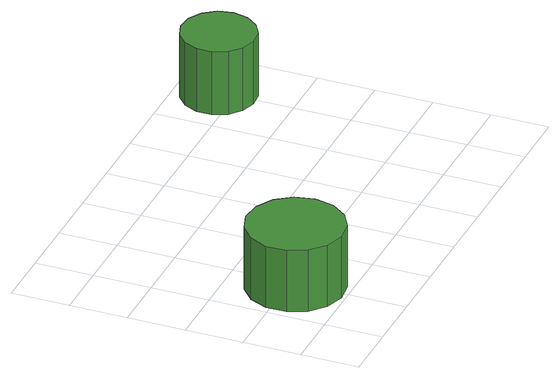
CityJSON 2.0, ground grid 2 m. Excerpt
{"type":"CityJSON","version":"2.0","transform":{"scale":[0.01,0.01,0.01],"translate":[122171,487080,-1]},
"CityObjects":{
"tree1":{"type":"SolitaryVegetationObject","attributes":{"function":"something"},"geometry":[{"type":"MultiSurface","lod":"1","boundaries":[[[0,1,2,3,4,5,6,7,8,9,10,11,12,13,14]],[[15,16,17,18,19,20,21,22,23,24,25,26,27,28,29]],[[0,29,28,1]],[[1,28,27,2]],[[2,27,26,3]],[[3,26,25,4]],[[4,25,24,5]],[[5,24,23,6]],[[6,23,22,7]],[[7,22,21,8]],[[8,21,20,9]],[[9,20,19,10]],[[10,19,18,11]],[[11,18,17,12]],[[12,17,16,13]],[[13,16,15,14]],[[14,15,29,0]]]}]},
"tree2":{"type":"SolitaryVegetationObject","attributes":{"function":"something"},"geometry":[{"type":"MultiSurface","lod":"1","boundaries":[[[30,31,32,33,34,35,36,37,38,39,40,41,42,43,44]],[[45,46,47,48,49,50,51,52,53,54,55,56,57,58,59]],[[30,59,58,31]],[[31,58,57,32]],[[32,57,56,33]],[[33,56,55,34]],[[34,55,54,35]],[[35,54,53,36]],[[36,53,52,37]],[[37,52,51,38]],[[38,51,50,39]],[[39,50,49,40]],[[40,49,48,41]],[[41,48,47,42]],[[42,47,46,43]],[[43,46,45,44]],[[44,45,59,30]]]}]}
},
"vertices":[
[337,171,294],[322,239,294],[281,295,294],[221,329,294],[152,337,294],[86,315,294],[35,269,294],[7,206,294],[7,136,294],[35,73,294],[86,26,294],[152,5,294],[221,12,294],[281,47,294],[322,103,294],[322,103,66],[281,47,66],[221,12,66],[152,5,66],[86,26,66],[35,73,66],[7,136,66],[7,206,66],[35,269,66],[86,315,66],[152,337,66],[221,329,66],[281,295,66],[322,239,66],[337,171,66],
[1316,854,285],[1305,906,285],[1274,948,285],[1228,975,285],[1176,980,285],[1126,964,285],[1087,928,285],[1065,880,285],[1065,828,285],[1087,779,285],[1126,744,285],[1176,728,285],[1228,733,285],[1274,760,285],[1305,802,285],[1305,802,51],[1274,760,51],[1228,733,51],[1176,728,51],[1126,744,51],[1087,779,51],[1065,828,51],[1065,880,51],[1087,928,51],[1126,964,51],[1176,980,51],[1228,975,51],[1274,948,51],[1305,906,51],[1316,854,51]
]}
